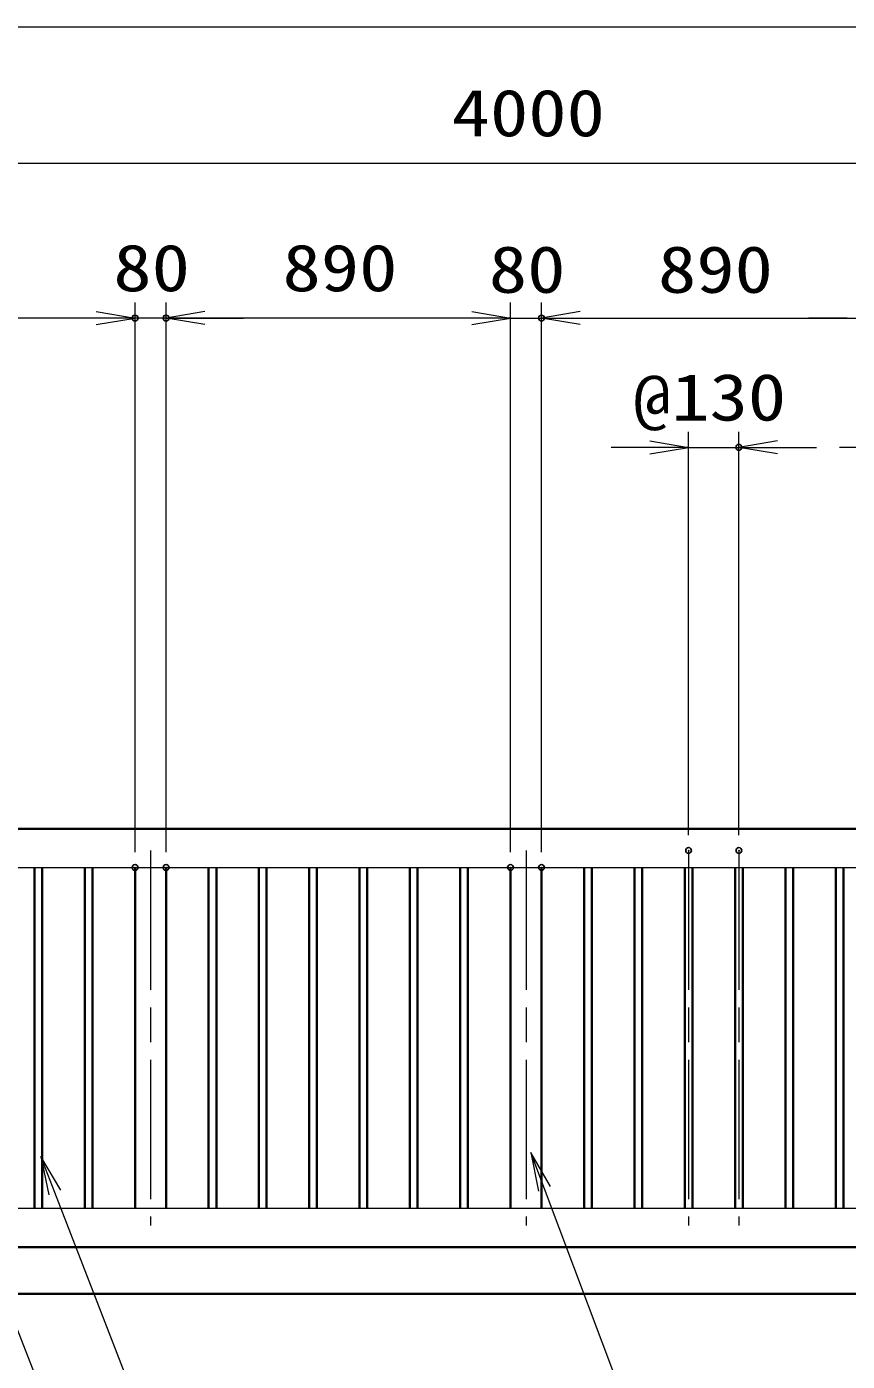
# Model space of a CAD drawing. Units: millimetres at full size. Extents: x -11880 to 11880, y -8400 to 8400.
# Drawn here: x 1568 to 3688, y -828 to 2617 of the extents above; entities that cross this region are included whole.
import ezdxf
from ezdxf.enums import TextEntityAlignment as Align

# ---------------------------------------------------------------- set-up
doc = ezdxf.new("R2010")
doc.units = ezdxf.units.MM
doc.header["$LTSCALE"] = 30
doc.header["$PDMODE"] = 32
doc.header["$PDSIZE"] = 15
doc.linetypes.add('USER2', pattern=[18, 12, -1.5, 3, -1.5])
for name, color, linetype, lineweight in [('0-1_外形線', 7, 'Continuous', 35), ('0-2_0', 7, 'Continuous', 18), ('0-3_寸法線', 4, 'Continuous', 18), ('0-7_軸線', 200, 'USER2', 15)]:
    doc.layers.add(name, color=color, linetype=linetype, lineweight=lineweight)
doc.layers.add('0-4_Defpoints', color=7, linetype='Continuous')
doc.styles.add('ＭＳ ゴシック', font='')
doc.styles.get('ＭＳ ゴシック').set_extended_font_data('MS Gothic')

# ---------------------------------------------------------------- blocks, each defined once
blk = doc.blocks.new('S34')
at = {"layer": '0-3_寸法線'}
for points in [[(5317506.2, 81792392.4), (5289027.8, 81792392.4), (5270941.5, 81838787.6), (5269851.8, 81841582.7)], [(5271407.3, 81838969.2), (5269851.8, 81841582.7), (5270475.6, 81838606)]]:
    blk.add_lwpolyline(points, dxfattribs=at)
at = {"layer": '0-3_寸法線', "color": 254, "style": 'ＭＳ ゴシック'}
for s, width, p in [('SUS304 HL', 1.15, (5292795.8, 81800093)), ('100x50x2t', 1.2, (5292363.8, 81793793))]:
    blk.add_text(s, height=3637, dxfattribs=dict(at, width=width)).set_placement(p, align=Align.BOTTOM_LEFT)
blk = doc.blocks.new('S35')
at = {"layer": '0-3_寸法線'}
for points in [[(5318131.7, 81808669.1), (5289653.3, 81808669.1), (5275769.2, 81844471.6), (5274684.5, 81847268.6)], [(5276235.3, 81844652.4), (5274684.5, 81847268.6), (5275303, 81844290.8)]]:
    blk.add_lwpolyline(points, dxfattribs=at)
at = {"layer": '0-3_寸法線', "color": 254, "style": 'ＭＳ ゴシック'}
for s, width, p in [('SUS304 HL', 1.15, (5293421.3, 81816369.7)), ('30x20x1.5t', 1.2, (5293421.3, 81810069.7))]:
    blk.add_text(s, height=3637, dxfattribs=dict(at, width=width)).set_placement(p, align=Align.BOTTOM_LEFT)
blk = doc.blocks.new('S36')
at = {"layer": '0-3_寸法線'}
for points in [[(5355695.1, 81808949.3), (5327216.7, 81808949.3), (5313717.3, 81844769.1), (5312659.4, 81847576.3)], [(5314185.2, 81844945.4), (5312659.4, 81847576.3), (5313249.5, 81844592.7)]]:
    blk.add_lwpolyline(points, dxfattribs=at)
at = {"layer": '0-3_寸法線', "color": 254, "style": 'ＭＳ ゴシック'}
for s, width, p in [('SUS304 HL', 1.15, (5330984.7, 81816649.9)), ('80x40x2t', 1.2, (5330984.7, 81810349.9))]:
    blk.add_text(s, height=3637, dxfattribs=dict(at, width=width)).set_placement(p, align=Align.BOTTOM_LEFT)
blk = doc.blocks.new('S42')
at = {"layer": '0-3_寸法線'}
for points in [[(5311885.4, 81771033), (5280498.2, 81771033), (5255735.7, 81836503.3), (5254674.4, 81839309.3)], [(5256203.4, 81836680.2), (5254674.4, 81839309.3), (5255268, 81836326.4)]]:
    blk.add_lwpolyline(points, dxfattribs=at)
at = {"layer": '0-3_寸法線', "color": 254, "style": 'ＭＳ ゴシック'}
for s, width, p in [('落し棒（建物側）', 0.75, (5284698.2, 81785033.5)), ('SUS304 φ19', 1.1, (5284266.2, 81778733.5)), ('電解研磨', 0.75, (5284698.2, 81772433.5))]:
    blk.add_text(s, height=3637, dxfattribs=dict(at, width=width)).set_placement(p, align=Align.BOTTOM_LEFT)
blk = doc.blocks.new('_Open')
at = {"layer": '0-2_0', "color": 4}
blk.add_line((-30, 5), (0, 0), dxfattribs=at)
blk.add_lwpolyline([(-30, -5), (0, 0), (-30, 0)], dxfattribs=at)

msp = doc.modelspace()

# ---------------------------------------------------------------- linework, layer by layer
at = {"layer": '0-1_外形線'}
for p, q in [((4858.04, 546.63), (858.04, 546.63)), ((1588.04, -433.37), (1588.04, 446.63)), ((1608.04, 446.63), (1608.04, -433.37)), ((1718.04, -433.37), (1718.04, 446.63)), ((1738.04, 446.63), (1738.04, -433.37)), ((1848.04, 446.63), (1848.04, -433.37)), ((1928.04, 446.63), (1928.04, -433.37)), ((2038.04, -433.37), (2038.04, 446.63)), ((2058.04, 446.63), (2058.04, -433.37)), ((2168.04, -433.37), (2168.04, 446.63)), ((2188.04, 446.63), (2188.04, -433.37)), ((2298.04, -433.37), (2298.04, 446.63)), ((2318.04, 446.63), (2318.04, -433.37)), ((2428.04, -433.37), (2428.04, 446.63)), ((2448.04, 446.63), (2448.04, -433.37)), ((2558.04, -433.37), (2558.04, 446.63)), ((2578.04, 446.63), (2578.04, -433.37)), ((2688.04, -433.37), (2688.04, 446.63)), ((2708.04, 446.63), (2708.04, -433.37)), ((2818.04, 446.63), (2818.04, -433.37)), ((2898.04, 446.63), (2898.04, -433.37)), ((3008.04, -433.37), (3008.04, 446.63)), ((3028.04, 446.63), (3028.04, -433.37)), ((3138.04, -433.37), (3138.04, 446.63)), ((3158.04, 446.63), (3158.04, -433.37)), ((3268.04, -433.37), (3268.04, 446.63)), ((3288.04, 446.63), (3288.04, -433.37)), ((3398.04, -433.37), (3398.04, 446.63)), ((3418.04, 446.63), (3418.04, -433.37)), ((3528.04, -433.37), (3528.04, 446.63)), ((3548.04, 446.63), (3548.04, -433.37)), ((3658.04, -433.37), (3658.04, 446.63)), ((3678.04, 446.63), (3678.04, -433.37)), ((858.04, -533.37), (4858.04, -533.37)), ((143.04, -653.37), (5603.04, -653.37))]:
    msp.add_line(p, q, dxfattribs=at)
at = {"layer": '0-2_0'}
msp.add_line((958.04, 446.63), (4758.04, 446.63), dxfattribs=at)
msp.add_lwpolyline([(4758.04, 446.63), (4758.04, -433.37), (958.04, -433.37), (958.04, -212.87)], dxfattribs=at)
at = {"layer": '0-3_寸法線'}
for p, q in [((743.04, 2617.2), (5003.04, 2617.2)), ((858.04, 2265.19), (4858.04, 2265.19)), ((1848.04, 486.63), (1848.04, 1905.19)), ((1848.04, 486.63), (1848.04, 1905.19)), ((1928.04, 486.63), (1928.04, 1905.19)), ((1928.04, 486.63), (1928.04, 1905.19)), ((2818.04, 486.63), (2818.04, 1905.19)), ((2818.04, 486.63), (2818.04, 1905.19)), ((2898.04, 486.63), (2898.04, 1905.19)), ((2898.04, 486.63), (2898.04, 1905.19)), ((1848.04, 1865.19), (958.04, 1865.19)), ((1748.04, 1865.19), (1648.04, 1865.19)), ((1928.04, 1865.19), (1848.04, 1865.19)), ((2818.04, 1865.19), (1928.04, 1865.19)), ((2028.04, 1865.19), (2128.04, 1865.19)), ((2718.04, 1865.19), (2618.04, 1865.19)), ((2818.04, 1865.19), (2898.04, 1865.19)), ((2898.04, 1865.19), (3788.04, 1865.19)), ((2998.04, 1865.19), (3098.04, 1865.19)), ((3688.04, 1865.19), (3588.04, 1865.19)), ((3278.04, 530.63), (3278.04, 1571.37)), ((3408.04, 530.63), (3408.04, 1571.37)), ((3178.04, 1531.37), (3078.04, 1531.37)), ((3278.04, 1531.37), (3408.04, 1531.37)), ((3508.04, 1531.37), (3608.04, 1531.37)), ((3768.04, 1531.37), (3668.04, 1531.37))]:
    msp.add_line(p, q, dxfattribs=at)
at = {"layer": '0-4_Defpoints'}
for p in [(1848.04, 1865.19), (1928.04, 1865.19), (2898.04, 1865.19), (3408.04, 1531.37), (3278.04, 490.63), (3408.04, 490.63), (1848.04, 446.63), (1928.04, 446.63), (2818.04, 446.63), (2898.04, 446.63)]:
    msp.add_point(p, dxfattribs=at)
at = {"layer": '0-7_軸線'}
for p, q in [((1888.04, 490.63), (1888.04, -477.37)), ((2858.04, 490.63), (2858.04, -477.37)), ((3278.04, 490.63), (3278.04, -477.37)), ((3408.04, 490.63), (3408.04, -477.37))]:
    msp.add_line(p, q, dxfattribs=at)

# ---------------------------------------------------------------- block references
at = {"layer": '0-3_寸法線'}
for name, p, xscale, yscale in [('_Open', (1848.04, 1865.19), 3.333333, 3.333333), ('_Open', (1848.04, 1865.19), 3.333333, 3.333333), ('_Open', (2818.04, 1865.19), 3.333333, 3.333333), ('_Open', (2818.04, 1865.19), 3.333333, 3.333333), ('_Open', (3278.04, 1531.37), 3.333333, 3.333333), ('S35', (-174218.27, -2728541.35), 0.03333333, 0.03333333), ('S36', (-174218.27, -2728541.35), 0.03333333, 0.03333333), ('S34', (-174218.27, -2728541.35), 0.03333333, 0.03333333), ('S42', (-174218.27, -2728541.35), 0.03333333, 0.03333333)]:
    msp.add_blockref(name, p, dxfattribs=dict(at, xscale=xscale, yscale=yscale))
at = {"layer": '0-3_寸法線', "xscale": 3.333333, "yscale": 3.333333, "rotation": 180}
for p in [(1928.04, 1865.19), (1928.04, 1865.19), (2898.04, 1865.19), (2898.04, 1865.19), (3408.04, 1531.37)]:
    msp.add_blockref('_Open', p, dxfattribs=at)

# ---------------------------------------------------------------- texts
at = {"layer": '0-3_寸法線', "color": 254, "style": 'ＭＳ ゴシック', "width": 1.2}
for s, p in [('4000', (2666.04, 2297.87)), ('80', (1792.04, 1897.87)), ('890', (2229.04, 1897.87)), ('80', (2762.04, 1893.87)), ('890', (3199.04, 1893.87)), ('@130', (3134.24, 1564.06))]:
    msp.add_text(s, height=121.2, dxfattribs=at).set_placement(p, align=Align.BOTTOM_LEFT)

doc.saveas('drawing.dxf')
